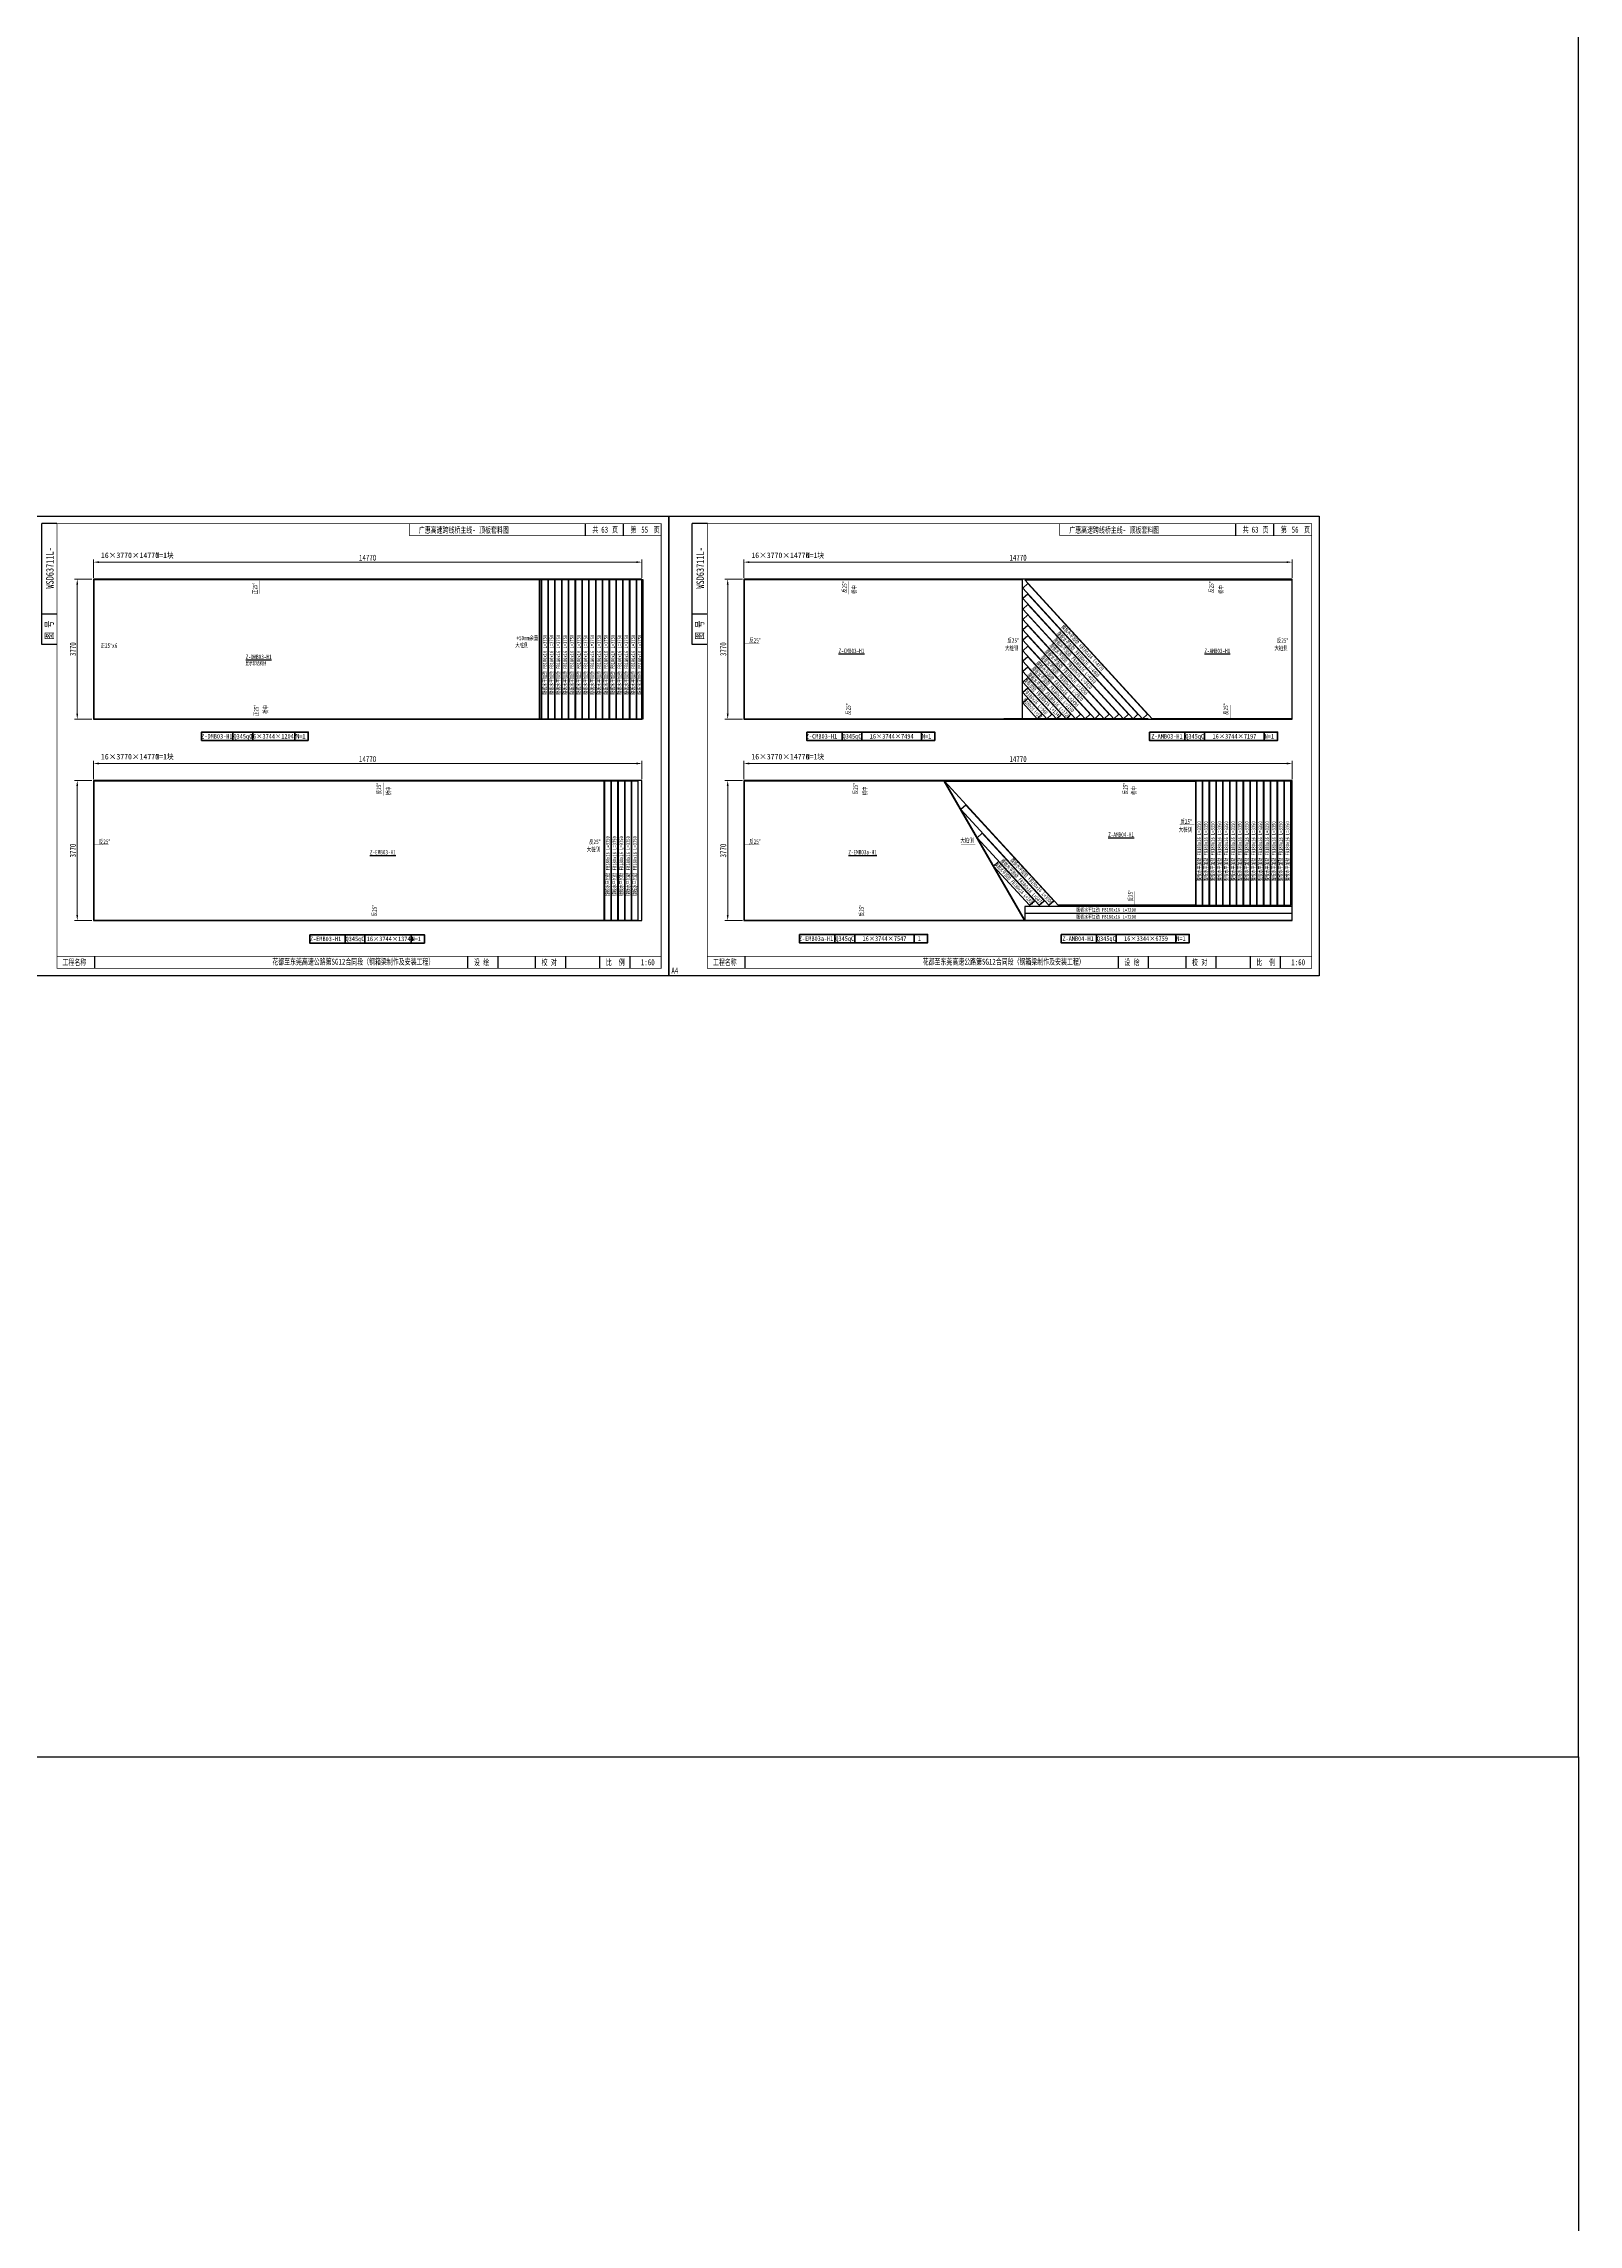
# Model space of a CAD drawing. Extents: x 1629247 to 2251351, y -601856 to -65897.
# Drawn here: x 2210026 to 2251351, y -231153 to -172429 of the extents above; entities that cross this region are included whole.
import ezdxf
from ezdxf.enums import TextEntityAlignment as Align

# ---------------------------------------------------------------- set-up
doc = ezdxf.new("R2010")
doc.units = 0
doc.header["$LTSCALE"] = 2
doc.header["$MEASUREMENT"] = 0
doc.header["$PDMODE"] = 35
doc.header["$PDSIZE"] = 50
doc.linetypes.add('PHANTOM', pattern=[63.5, 31.75, -6.35, 6.35, -6.35, 6.35, -6.35])
doc.layers.get('0').update_dxf_attribs({"linetype": 'CONTINUOUS'})
doc.layers.get('Defpoints').update_dxf_attribs({"linetype": 'CONTINUOUS'})
doc.layers.add('1图框轮廓', color=7, linetype='CONTINUOUS', lineweight=35)
doc.layers.add('标注层', color=3, linetype='CONTINUOUS', lineweight=13)
doc.layers.add('A3', color=7, linetype='CONTINUOUS')
doc.styles.add('仿宋', font='仿宋_GB2312_1.ttf', dxfattribs={"width": 0.7})
doc.dimstyles.new('标准标注样式-60', dxfattribs={"dimscale": 60, "dimtxt": 2.7, "dimasz": 2.5, "dimexe": 1.25, "dimexo": 0.625, "dimtad": 1, "dimdec": 0, "dimdsep": 46, "dimtxsty": '仿宋', "dimcen": 2.5, "dimclrd": 3, "dimclre": 3, "dimclrt": 4, "dimazin": 0, "dimtfac": 1, "dimtdec": 0, "dimtmove": 0, "dimatfit": 3, "dimfxl": 1.25, "dimlwd": 13, "dimlwe": 13, "dimarcsym": 0})

# ---------------------------------------------------------------- blocks, each defined once
blk = doc.blocks.new('tukuangA4-')
at = {"layer": 'A3'}
for p, q in [((537, 7565), (537, 10327)), ((882, 10327), (537, 10327)), ((12951, 10051), (12951, 10327)), ((13814, 10051), (13814, 10327)), ((882, 8256), (537, 8256)), ((882, 7565), (537, 7565)), ((1745, 173), (1745, 449)), ((10266, 173), (10266, 449)), ((10957, 173), (10957, 449)), ((11811, 173), (11811, 449)), ((12502, 173), (12502, 449)), ((13280, 173), (13280, 449)), ((13971, 173), (13971, 449))]:
    blk.add_line(p, q, dxfattribs=at)
blk.add_lwpolyline([(14850, 10500), (14850, 0), (0, 0), (0, 10500)], close=True, dxfattribs=at)
for points, const_width in [([(882, 10327), (14677, 10327), (14677, 173), (882, 173), (882, 10327)], 17.3), ([(8927, 10051), (8927, 10327)], 13.8), ([(8927, 10051), (14677, 10051)], 13.8), ([(882, 449), (14677, 449)], 13.8)]:
    blk.add_lwpolyline(points, dxfattribs=dict(at, const_width=const_width))
at = {"layer": 'A3', "color": 7, "linetype": 'Continuous', "style": '仿宋', "width": 0.7}
for s, p in [('共    页', (13106, 10120)), ('第     页', (13977, 10120)), ('工程名称', (1009, 242)), ('花都至东莞高速公路第SG12合同段（钢箱梁制作及安装工程）', (5798, 255)), ('设 绘', (10401, 242)), ('校 对', (11946, 242)), ('比  例', (13415, 242))]:
    blk.add_text(s, height=138.1, dxfattribs=at).set_placement(p)
blk.add_text('WSD63711L-', height=172.6, rotation=90, dxfattribs=at).set_placement((806, 9316), align=Align.CENTER)
blk.add_text('图 号', height=172.6, rotation=90, dxfattribs=at).set_placement((793, 7681))
blk.add_text('A4', height=138.1, dxfattribs=at).set_placement((139, 50), align=Align.CENTER)
blk = doc.blocks.new('*D1109')
at = {"color": 3, "lineweight": 13, "ltscale": 3}
for p, q in [((2211365, -192235), (2211365, -191739)), ((2226135, -192235), (2226135, -191739))]:
    blk.add_line(p, q, dxfattribs=at)
at = {"color": 3, "linetype": 'ByBlock', "lineweight": 13, "ltscale": 3}
blk.add_line((2225985, -191814), (2211515, -191814), dxfattribs=at)
at = {"color": 3, "ltscale": 3}
for points in [[(2211515, -191789), (2211515, -191839), (2211365, -191814)], [(2225985, -191789), (2225985, -191839), (2226135, -191814)]]:
    blk.add_solid(points, dxfattribs=at)
at = {"layer": 'Defpoints', "color": 0, "ltscale": 3}
for p in [(2211365, -191814), (2211365, -192273), (2226135, -192273)]:
    blk.add_point(p, dxfattribs=at)
at = {"color": 4, "ltscale": 3, "insert": (2218750, -191696), "char_height": 162, "attachment_point": 5, "style": '仿宋'}
blk.add_mtext('14770', dxfattribs=at)
blk = doc.blocks.new('*D1110')
at = {"color": 3, "lineweight": 13, "ltscale": 3}
for p, q in [((2211328, -192273), (2210857, -192273)), ((2211328, -196043), (2210857, -196043))]:
    blk.add_line(p, q, dxfattribs=at)
at = {"color": 3, "linetype": 'ByBlock', "lineweight": 13, "ltscale": 3}
blk.add_line((2210932, -192423), (2210932, -195893), dxfattribs=at)
at = {"color": 3, "ltscale": 3}
for points in [[(2210907, -192423), (2210957, -192423), (2210932, -192273)], [(2210907, -195893), (2210957, -195893), (2210932, -196043)]]:
    blk.add_solid(points, dxfattribs=at)
at = {"layer": 'Defpoints', "color": 0, "ltscale": 3}
for p in [(2211365, -192273), (2210932, -196043), (2211365, -196043)]:
    blk.add_point(p, dxfattribs=at)
at = {"color": 4, "ltscale": 3, "insert": (2210814, -194158), "char_height": 162, "attachment_point": 5, "rotation": 90, "style": '仿宋'}
blk.add_mtext('3770', dxfattribs=at)
blk = doc.blocks.new('*D1111')
at = {"color": 3, "lineweight": 13, "ltscale": 3}
for p, q in [((2211365, -186813), (2211365, -186317)), ((2226135, -186813), (2226135, -186317))]:
    blk.add_line(p, q, dxfattribs=at)
at = {"color": 3, "linetype": 'ByBlock', "lineweight": 13, "ltscale": 3}
blk.add_line((2225985, -186392), (2211515, -186392), dxfattribs=at)
at = {"color": 3, "ltscale": 3}
for points in [[(2211515, -186367), (2211515, -186417), (2211365, -186392)], [(2225985, -186367), (2225985, -186417), (2226135, -186392)]]:
    blk.add_solid(points, dxfattribs=at)
at = {"layer": 'Defpoints', "color": 0, "ltscale": 3}
for p in [(2211365, -186392), (2211365, -186850), (2226135, -186850)]:
    blk.add_point(p, dxfattribs=at)
at = {"color": 4, "ltscale": 3, "insert": (2218750, -186273), "char_height": 162, "attachment_point": 5, "style": '仿宋'}
blk.add_mtext('14770', dxfattribs=at)
blk = doc.blocks.new('*D1112')
at = {"color": 3, "lineweight": 13, "ltscale": 3}
for p, q in [((2211328, -186850), (2210857, -186850)), ((2211328, -190620), (2210857, -190620))]:
    blk.add_line(p, q, dxfattribs=at)
at = {"color": 3, "linetype": 'ByBlock', "lineweight": 13, "ltscale": 3}
blk.add_line((2210932, -187000), (2210932, -190470), dxfattribs=at)
at = {"color": 3, "ltscale": 3}
for points in [[(2210907, -187000), (2210957, -187000), (2210932, -186850)], [(2210907, -190470), (2210957, -190470), (2210932, -190620)]]:
    blk.add_solid(points, dxfattribs=at)
at = {"layer": 'Defpoints', "color": 0, "ltscale": 3}
for p in [(2211365, -186850), (2210932, -190620), (2211365, -190620)]:
    blk.add_point(p, dxfattribs=at)
at = {"color": 4, "ltscale": 3, "insert": (2210814, -188735), "char_height": 162, "attachment_point": 5, "rotation": 90, "style": '仿宋'}
blk.add_mtext('3770', dxfattribs=at)
blk = doc.blocks.new('*D1113')
at = {"color": 3, "lineweight": 13, "ltscale": 3}
for p, q in [((2228878, -192235), (2228878, -191739)), ((2243648, -192235), (2243648, -191739))]:
    blk.add_line(p, q, dxfattribs=at)
at = {"color": 3, "linetype": 'ByBlock', "lineweight": 13, "ltscale": 3}
blk.add_line((2243498, -191814), (2229028, -191814), dxfattribs=at)
at = {"color": 3, "ltscale": 3}
for points in [[(2229028, -191789), (2229028, -191839), (2228878, -191814)], [(2243498, -191789), (2243498, -191839), (2243648, -191814)]]:
    blk.add_solid(points, dxfattribs=at)
at = {"layer": 'Defpoints', "color": 0, "ltscale": 3}
for p in [(2228878, -191814), (2228878, -192273), (2243648, -192273)]:
    blk.add_point(p, dxfattribs=at)
at = {"color": 4, "ltscale": 3, "insert": (2236263, -191696), "char_height": 162, "attachment_point": 5, "style": '仿宋'}
blk.add_mtext('14770', dxfattribs=at)
blk = doc.blocks.new('*D1114')
at = {"color": 3, "lineweight": 13, "ltscale": 3}
for p, q in [((2228841, -192273), (2228370, -192273)), ((2228841, -196043), (2228370, -196043))]:
    blk.add_line(p, q, dxfattribs=at)
at = {"color": 3, "linetype": 'ByBlock', "lineweight": 13, "ltscale": 3}
blk.add_line((2228445, -192423), (2228445, -195893), dxfattribs=at)
at = {"color": 3, "ltscale": 3}
for points in [[(2228420, -192423), (2228470, -192423), (2228445, -192273)], [(2228420, -195893), (2228470, -195893), (2228445, -196043)]]:
    blk.add_solid(points, dxfattribs=at)
at = {"layer": 'Defpoints', "color": 0, "ltscale": 3}
for p in [(2228878, -192273), (2228445, -196043), (2228878, -196043)]:
    blk.add_point(p, dxfattribs=at)
at = {"color": 4, "ltscale": 3, "insert": (2228326, -194158), "char_height": 162, "attachment_point": 5, "rotation": 90, "style": '仿宋'}
blk.add_mtext('3770', dxfattribs=at)
blk = doc.blocks.new('*D1115')
at = {"color": 3, "lineweight": 13, "ltscale": 3}
for p, q in [((2228878, -186813), (2228878, -186317)), ((2243648, -186813), (2243648, -186317))]:
    blk.add_line(p, q, dxfattribs=at)
at = {"color": 3, "linetype": 'ByBlock', "lineweight": 13, "ltscale": 3}
blk.add_line((2243498, -186392), (2229028, -186392), dxfattribs=at)
at = {"color": 3, "ltscale": 3}
for points in [[(2229028, -186367), (2229028, -186417), (2228878, -186392)], [(2243498, -186367), (2243498, -186417), (2243648, -186392)]]:
    blk.add_solid(points, dxfattribs=at)
at = {"layer": 'Defpoints', "color": 0, "ltscale": 3}
for p in [(2228878, -186392), (2228878, -186850), (2243648, -186850)]:
    blk.add_point(p, dxfattribs=at)
at = {"color": 4, "ltscale": 3, "insert": (2236263, -186273), "char_height": 162, "attachment_point": 5, "style": '仿宋'}
blk.add_mtext('14770', dxfattribs=at)
blk = doc.blocks.new('*D1116')
at = {"color": 3, "lineweight": 13, "ltscale": 3}
for p, q in [((2228841, -186850), (2228370, -186850)), ((2228841, -190620), (2228370, -190620))]:
    blk.add_line(p, q, dxfattribs=at)
at = {"color": 3, "linetype": 'ByBlock', "lineweight": 13, "ltscale": 3}
blk.add_line((2228445, -187000), (2228445, -190470), dxfattribs=at)
at = {"color": 3, "ltscale": 3}
for points in [[(2228420, -187000), (2228470, -187000), (2228445, -186850)], [(2228420, -190470), (2228470, -190470), (2228445, -190620)]]:
    blk.add_solid(points, dxfattribs=at)
at = {"layer": 'Defpoints', "color": 0, "ltscale": 3}
for p in [(2228878, -186850), (2228445, -190620), (2228878, -190620)]:
    blk.add_point(p, dxfattribs=at)
at = {"color": 4, "ltscale": 3, "insert": (2228326, -188735), "char_height": 162, "attachment_point": 5, "rotation": 90, "style": '仿宋'}
blk.add_mtext('3770', dxfattribs=at)

msp = doc.modelspace()

# ---------------------------------------------------------------- linework, layer by layer
at = {"color": 3, "ltscale": 3}
msp.add_line((2223372.5, -186866.2), (2223372.5, -190610.2), dxfattribs=at)
at = {"color": 8, "ltscale": 3}
msp.add_line((2239767.2, -190610.2), (2235876.8, -190610.2), dxfattribs=at)
for points in [[(2065547.6, -218566.9), (2251350.7, -218566.9), (2251350.7, -65896.9), (2065547.6, -65896.9)], [(2211365.5, -190620.2), (2226135.5, -190620.2), (2226135.5, -186850.2), (2211365.5, -186850.2)], [(2228878.2, -190620.2), (2243648.2, -190620.2), (2243648.2, -186850.2), (2228878.2, -186850.2)], [(2211365.5, -196042.8), (2226135.5, -196042.8), (2226135.5, -192272.8), (2211365.5, -192272.8)], [(2228878.2, -196042.8), (2243648.2, -196042.8), (2243648.2, -192272.8), (2228878.2, -192272.8)], [(2065547.6, -218566.9), (2251350.7, -218566.9), (2251350.7, -381335.8), (2065547.6, -381335.8)]]:
    msp.add_lwpolyline(points, close=True, dxfattribs=at)
at = {"color": 1}
for points in [[(2223372.5, -186866.2), (2211375.5, -186866.2), (2211375.5, -190610.2), (2223372.5, -190610.2), (2223422.5, -190610.2), (2223422.5, -186866.2)], [(2236382.2, -186866.2), (2228888.2, -186866.2), (2228888.2, -190610.2), (2236382.2, -190610.2)], [(2236444.1, -186866.2), (2243638.2, -186866.2), (2243638.2, -190610.2), (2239874.2, -190610.2)], [(2225119.5, -192288.8), (2211375.5, -192288.8), (2211375.5, -196032.8), (2225119.5, -196032.8)], [(2234279.8, -192278.8), (2228878.2, -192278.8), (2228878.2, -196042.8), (2236452.9, -196042.8)], [(2234274, -192288.8), (2228888.2, -192288.8), (2228888.2, -196032.8), (2236435.6, -196032.8)], [(2234284, -192288.8), (2241042.6, -192288.8), (2241042.6, -195632.8), (2237347.6, -195632.8)]]:
    msp.add_lwpolyline(points, close=True, dxfattribs=at)
at = {"color": 2, "ltscale": 3}
for points in [[(2223429.5, -186866.2), (2223429.5, -190610.2), (2223609.5, -190610.2), (2223609.5, -186866.2)], [(2223612.5, -186866.2), (2223612.5, -190610.2), (2223792.5, -190610.2), (2223792.5, -186866.2)], [(2223795.5, -186866.2), (2223795.5, -190610.2), (2223975.5, -190610.2), (2223975.5, -186866.2)], [(2223978.5, -186866.2), (2223978.5, -190610.2), (2224158.5, -190610.2), (2224158.5, -186866.2)], [(2224161.5, -186866.2), (2224161.5, -190610.2), (2224341.5, -190610.2), (2224341.5, -186866.2)], [(2224344.5, -186866.2), (2224344.5, -190610.2), (2224524.5, -190610.2), (2224524.5, -186866.2)], [(2224527.5, -186866.2), (2224527.5, -190610.2), (2224707.5, -190610.2), (2224707.5, -186866.2)], [(2224710.5, -186866.2), (2224710.5, -190610.2), (2224890.5, -190610.2), (2224890.5, -186866.2)], [(2224893.5, -186866.2), (2224893.5, -190610.2), (2225073.5, -190610.2), (2225073.5, -186866.2)], [(2225076.5, -186866.2), (2225076.5, -190610.2), (2225256.5, -190610.2), (2225256.5, -186866.2)], [(2225259.5, -186866.2), (2225259.5, -190610.2), (2225439.5, -190610.2), (2225439.5, -186866.2)], [(2225442.5, -186866.2), (2225442.5, -190610.2), (2225622.5, -190610.2), (2225622.5, -186866.2)], [(2225625.5, -186866.2), (2225625.5, -190610.2), (2225805.5, -190610.2), (2225805.5, -186866.2)], [(2225808.5, -186866.2), (2225808.5, -190610.2), (2225988.5, -190610.2), (2225988.5, -186866.2)], [(2225991.5, -186866.2), (2225991.5, -190610.2), (2226171.5, -190610.2), (2226171.5, -186866.2)], [(2239749.2, -190488.6), (2236525, -186969.3), (2236392.2, -187090.9), (2239616.5, -190610.2)], [(2239491.5, -190488.6), (2236525, -187250.5), (2236392.2, -187372.1), (2239358.8, -190610.2)], [(2238976.2, -190488.6), (2236525, -187813.1), (2236392.2, -187934.7), (2238843.4, -190610.2)], [(2239234, -190488.6), (2236526, -187532.8), (2236393.2, -187654.4), (2239101.2, -190610.2)], [(2238718.5, -190488.6), (2236525, -188094.3), (2236392.2, -188215.9), (2238585.8, -190610.2)], [(2238460.8, -190488.6), (2236525, -188375.6), (2236392.2, -188497.2), (2238328.1, -190610.2)], [(2238203.1, -190488.6), (2236525, -188656.9), (2236392.2, -188778.5), (2238070.4, -190610.2)], [(2237945.4, -190488.6), (2236525, -188938.1), (2236392.2, -189059.7), (2237812.7, -190610.2)], [(2237687.7, -190488.6), (2236525, -189219.4), (2236392.2, -189341), (2237555, -190610.2)], [(2237430.1, -190488.6), (2236525, -189500.7), (2236392.2, -189622.3), (2237297.3, -190610.2)], [(2237172.4, -190488.6), (2236525, -189781.9), (2236392.2, -189903.5), (2237039.7, -190610.2)], [(2236914.7, -190488.6), (2236525, -190063.2), (2236392.2, -190184.8), (2236782, -190610.2)], [(2225126.5, -192288.8), (2225126.5, -196032.8), (2225306.5, -196032.8), (2225306.5, -192288.8)], [(2225309.5, -192288.8), (2225309.5, -196032.8), (2225489.5, -196032.8), (2225489.5, -192288.8)], [(2225492.5, -192288.8), (2225492.5, -196032.8), (2225672.5, -196032.8), (2225672.5, -192288.8)], [(2225675.5, -192288.8), (2225675.5, -196032.8), (2225855.5, -196032.8), (2225855.5, -192288.8)], [(2225858.5, -192288.8), (2225858.5, -196032.8), (2226038.5, -196032.8), (2226038.5, -192288.8)], [(2241049.6, -192288.8), (2241049.6, -195632.8), (2241229.6, -195632.8), (2241229.6, -192288.8)], [(2241232.6, -192288.8), (2241232.6, -195632.8), (2241412.6, -195632.8), (2241412.6, -192288.8)], [(2241415.6, -192288.8), (2241415.6, -195632.8), (2241595.6, -195632.8), (2241595.6, -192288.8)], [(2241598.6, -192288.8), (2241598.6, -195632.8), (2241778.6, -195632.8), (2241778.6, -192288.8)], [(2241781.6, -192288.8), (2241781.6, -195632.8), (2241961.6, -195632.8), (2241961.6, -192288.8)], [(2241964.6, -192288.8), (2241964.6, -195632.8), (2242144.6, -195632.8), (2242144.6, -192288.8)], [(2242147.6, -192288.8), (2242147.6, -195632.8), (2242327.6, -195632.8), (2242327.6, -192288.8)], [(2242330.6, -192288.8), (2242330.6, -195632.8), (2242510.6, -195632.8), (2242510.6, -192288.8)], [(2242513.6, -192288.8), (2242513.6, -195632.8), (2242693.6, -195632.8), (2242693.6, -192288.8)], [(2242696.6, -192288.8), (2242696.6, -195632.8), (2242876.6, -195632.8), (2242876.6, -192288.8)], [(2242879.6, -192288.8), (2242879.6, -195632.8), (2243059.6, -195632.8), (2243059.6, -192288.8)], [(2243062.6, -192288.8), (2243062.6, -195632.8), (2243242.6, -195632.8), (2243242.6, -192288.8)], [(2243245.6, -192288.8), (2243245.6, -195632.8), (2243425.6, -195632.8), (2243425.6, -192288.8)], [(2243428.6, -192288.8), (2243428.6, -195632.8), (2243608.6, -195632.8), (2243608.6, -192288.8)], [(2237222.7, -195511.2), (2234860, -192932.4), (2234727.3, -193053.9), (2237090, -195632.8)], [(2236965, -195511.2), (2235299.1, -193692.9), (2235166.4, -193814.5), (2236832.3, -195632.8)], [(2236707.4, -195511.2), (2235738, -194453.1), (2235605.3, -194574.7), (2236574.7, -195632.8)], [(2243648.2, -195662.8), (2236445.6, -195662.8), (2236445.6, -195842.8), (2243648.2, -195842.8)], [(2243648.2, -195852.8), (2236445.6, -195852.8), (2236445.6, -196032.8), (2243648.2, -196032.8)]]:
    msp.add_lwpolyline(points, close=True, dxfattribs=at)
at = {"layer": '1图框轮廓', "color": 30, "ltscale": 3}
for p, q in [((2215123.6, -190968), (2215123.6, -191193)), ((2215658.1, -191193), (2215658.1, -190968)), ((2216792.6, -190968), (2216792.6, -191193)), ((2231524, -191193), (2231524, -190968)), ((2232058.5, -191193), (2232058.5, -190968)), ((2233662.5, -191193), (2233662.5, -190968)), ((2240753.1, -191193), (2240753.1, -190968)), ((2241287.6, -191193), (2241287.6, -190968)), ((2242891.6, -191193), (2242891.6, -190968)), ((2218142.3, -196648.4), (2218142.3, -196423.4)), ((2218676.8, -196648.4), (2218676.8, -196423.4)), ((2219920.1, -196648.4), (2219920.1, -196423.4)), ((2231329.9, -196641.7), (2231329.9, -196416.7)), ((2231864.4, -196641.7), (2231864.4, -196416.7)), ((2233468.4, -196641.7), (2233468.4, -196416.7)), ((2238372.5, -196641.7), (2238372.5, -196416.7)), ((2238907, -196641.7), (2238907, -196416.7)), ((2240511, -196641.7), (2240511, -196416.7))]:
    msp.add_line(p, q, dxfattribs=at)
for points in [[(2217152.6, -191193), (2214277.9, -191193), (2214277.9, -190968), (2217152.6, -190968)], [(2230572.5, -190968), (2234022.5, -190968), (2234022.5, -191193), (2230572.5, -191193)], [(2239801.6, -190968), (2243251.6, -190968), (2243251.6, -191193), (2239801.6, -191193)], [(2217190.8, -196423.4), (2220280.1, -196423.4), (2220280.1, -196648.4), (2217190.8, -196648.4)], [(2230378.4, -196416.7), (2233828.4, -196416.7), (2233828.4, -196641.7), (2230378.4, -196641.7)], [(2237421, -196416.7), (2240871, -196416.7), (2240871, -196641.7), (2237421, -196641.7)]]:
    msp.add_lwpolyline(points, close=True, dxfattribs=at)
at = {"layer": '标注层', "color": 42}
for points in [[(2215836.5, -186879.1, 0, 25, 0), (2215836.5, -186953.9, 5, 5, 0), (2215836.5, -187238.5, 5, 5, 0)], [(2231709.1, -186895.4, 0, 25, 0), (2231709.1, -186970.2, 5, 5, 0), (2231709.1, -187254.8, 5, 5, 0)], [(2241585.9, -186895.4, 0, 25, 0), (2241585.9, -186970.2, 5, 5, 0), (2241585.9, -187254.8, 5, 5, 0)], [(2211398.5, -188738.2, 0, 25, 0), (2211473.3, -188738.2, 5, 5, 0), (2212058.4, -188738.2, 5, 5, 0)], [(2223356.3, -188533, 0, 25, 0), (2223281.5, -188533, 5, 5, 0), (2222729.6, -188533, 5, 5, 0)], [(2228898.7, -188582.6, 0, 25, 0), (2228973.5, -188582.6, 5, 5, 0), (2229294.3, -188582.6, 5, 5, 0)], [(2236352.3, -188587.2, 0, 25, 0), (2236277.5, -188587.2, 5, 5, 0), (2235956.7, -188587.2, 5, 5, 0)], [(2243608.3, -188587.2, 0, 25, 0), (2243533.5, -188587.2, 5, 5, 0), (2243212.7, -188587.2, 5, 5, 0)], [(2215868.5, -190581, 0, 25, 0), (2215868.5, -190506.2, 5, 5, 0), (2215868.5, -190221.6, 5, 5, 0)], [(2231811.1, -190597.4, 0, 25, 0), (2231811.1, -190522.5, 5, 5, 0), (2231811.1, -190237.9, 5, 5, 0)], [(2241976.2, -190597.4, 0, 25, 0), (2241976.2, -190522.5, 5, 5, 0), (2241976.2, -190237.9, 5, 5, 0)], [(2219170.8, -192318, 0, 25, 0), (2219170.8, -192392.9, 5, 5, 0), (2219170.8, -192677.5, 5, 5, 0)], [(2232000.1, -192318, 0, 25, 0), (2232000.1, -192392.9, 5, 5, 0), (2232000.1, -192677.5, 5, 5, 0)], [(2239268.1, -192318, 0, 25, 0), (2239268.1, -192392.9, 5, 5, 0), (2239268.1, -192677.5, 5, 5, 0)], [(2241012.7, -193465, 0, 25, 0), (2240937.9, -193465, 5, 5, 0), (2240617.1, -193465, 5, 5, 0)], [(2211385.9, -194005.2, 0, 25, 0), (2211460.7, -194005.2, 5, 5, 0), (2211781.5, -194005.2, 5, 5, 0)], [(2225089.6, -194009.8, 0, 25, 0), (2225014.8, -194009.8, 5, 5, 0), (2224694, -194009.8, 5, 5, 0)], [(2228898.7, -194005.2, 0, 25, 0), (2228973.5, -194005.2, 5, 5, 0), (2229294.3, -194005.2, 5, 5, 0)], [(2235123.8, -194002.9, 0, 25, 0), (2235049, -194002.9, 5, 5, 0), (2234728.2, -194002.9, 5, 5, 0)], [(2239409, -195620, 0, 25, 0), (2239409, -195545.2, 5, 5, 0), (2239409, -195260.5, 5, 5, 0)], [(2219065.2, -196020, 0, 25, 0), (2219065.2, -195945.2, 5, 5, 0), (2219065.2, -195660.5, 5, 5, 0)], [(2232167.9, -196020, 0, 25, 0), (2232167.9, -195945.2, 5, 5, 0), (2232167.9, -195660.5, 5, 5, 0)]]:
    msp.add_lwpolyline(points, format="xyseb", dxfattribs=at)

# ---------------------------------------------------------------- block references
at = {"color": 8, "xscale": 1.179310345090926, "yscale": 1.179310344828991, "zscale": 1.179310344827586}
for p in [(2209345.3, -197533.6), (2226858.1, -197533.6)]:
    msp.add_blockref('tukuangA4-', p, dxfattribs=at)

# ---------------------------------------------------------------- texts
at = {"color": 7, "style": '仿宋', "width": 0.85}
for s, p in [('16×3770×14770', (2211571, -186282.4)), ('N=1块', (2213035.3, -186282.4)), ('16×3770×14770', (2229083.7, -186282.4)), ('N=1块', (2230548, -186282.4)), ('16×3770×14770', (2211571, -191705)), ('N=1块', (2213035.3, -191705)), ('16×3770×14770', (2229083.7, -191705)), ('N=1块', (2230548, -191705))]:
    msp.add_text(s, height=150, dxfattribs=at).set_placement(p)
at = {"color": 7, "style": '仿宋'}
for s, rotation, width, p in [('腹板水平加劲 FB180x16 L=3750', 90, 0.75, (2223518.4, -189153.8)), ('腹板水平加劲 FB180x16 L=3750', 90, 0.75, (2223701.4, -189153.8)), ('腹板水平加劲 FB180x16 L=3750', 90, 0.75, (2223884.4, -189153.8)), ('腹板水平加劲 FB180x16 L=3750', 90, 0.75, (2224067.4, -189153.8)), ('腹板水平加劲 FB180x16 L=3750', 90, 0.75, (2224250.4, -189153.8)), ('腹板水平加劲 FB180x16 L=3750', 90, 0.75, (2224433.4, -189153.8)), ('腹板水平加劲 FB180x16 L=3750', 90, 0.75, (2224616.4, -189153.8)), ('腹板水平加劲 FB180x16 L=3750', 90, 0.75, (2224799.4, -189153.8)), ('腹板水平加劲 FB180x16 L=3750', 90, 0.75, (2224982.4, -189153.8)), ('腹板水平加劲 FB180x16 L=3750', 90, 0.75, (2225165.4, -189153.8)), ('腹板水平加劲 FB180x16 L=3750', 90, 0.75, (2225348.4, -189153.8)), ('腹板水平加劲 FB180x16 L=3750', 90, 0.75, (2225531.4, -189153.8)), ('腹板水平加劲 FB180x16 L=3750', 90, 0.75, (2225714.4, -189153.8)), ('腹板水平加劲 FB180x16 L=3750', 90, 0.75, (2225897.4, -189153.8)), ('腹板水平加劲 FB180x16 L=3750', 90, 0.75, (2226080.4, -189153.8)), ('腹板水平加劲 FB180x16 L=4010', 312.49451, 0.75, (2237797.3, -189045.2)), ('腹板水平加劲 FB180x16 L=4400', 312.49451, 0.75, (2237888.2, -188873.9)), ('腹板水平加劲 FB180x16 L=4770', 312.49451, 0.75, (2238003.4, -188701.1)), ('腹板水平加劲 FB180x16 L=2870', 312.49451, 0.75, (2237452.6, -189516.7)), ('腹板水平加劲 FB180x16 L=3250', 312.49451, 0.75, (2237565.4, -189357.7)), ('腹板水平加劲 FB180x16 L=3630', 312.49451, 0.75, (2237690.1, -189199.1)), ('腹板加劲 FB180x16 L=1340', 312.49451, 0.75, (2236921.1, -190055)), ('腹板水平加劲 FB180x16 L=1720', 312.49451, 0.75, (2237097.7, -189986.5)), ('腹板水平加劲 FB180x16 L=2100', 312.49451, 0.75, (2237210.8, -189820.6)), ('腹板水平加劲 FB180x16 L=2490', 312.49451, 0.75, (2237327.8, -189673.7)), ('FB180x16 L=577', 312.49451, 0.6, (2236650.9, -190332.2)), ('FB180x16 L=960', 312.49451, 0.75, (2236744.2, -190155.6)), ('腹板水平加劲 FB180x16 L=3350', 90, 0.75, (2241138.5, -194176.4)), ('腹板水平加劲 FB180x16 L=3350', 90, 0.75, (2241321.5, -194176.4)), ('腹板水平加劲 FB180x16 L=3350', 90, 0.75, (2241504.5, -194176.4)), ('腹板水平加劲 FB180x16 L=3350', 90, 0.75, (2241687.5, -194176.4)), ('腹板水平加劲 FB180x16 L=3350', 90, 0.75, (2241870.5, -194176.4)), ('腹板水平加劲 FB180x16 L=3350', 90, 0.75, (2242053.5, -194176.4)), ('腹板水平加劲 FB180x16 L=3350', 90, 0.75, (2242236.5, -194176.4)), ('腹板水平加劲 FB180x16 L=3350', 90, 0.75, (2242419.5, -194176.4)), ('腹板水平加劲 FB180x16 L=3350', 90, 0.75, (2242602.5, -194176.4)), ('腹板水平加劲 FB180x16 L=3350', 90, 0.75, (2242785.5, -194176.4)), ('腹板水平加劲 FB180x16 L=3350', 90, 0.75, (2242968.5, -194176.4)), ('腹板水平加劲 FB180x16 L=3350', 90, 0.75, (2243151.5, -194176.4)), ('腹板水平加劲 FB180x16 L=3350', 90, 0.75, (2243334.5, -194176.4)), ('腹板水平加劲 FB180x16 L=3350', 90, 0.75, (2243517.5, -194176.4)), ('腹板水平加劲 FB180x16 L=3750', 90, 0.75, (2225215.4, -194576.4)), ('腹板水平加劲 FB180x16 L=3750', 90, 0.75, (2225398.4, -194576.4)), ('腹板水平加劲 FB180x16 L=3750', 90, 0.75, (2225581.4, -194576.4)), ('腹板水平加劲 FB180x16 L=3750', 90, 0.75, (2225764.4, -194576.4)), ('腹板水平加劲 FB180x16 L=3750', 90, 0.75, (2225947.4, -194576.4)), ('腹板水平加劲 FB180x16 L=1435', 312.49451, 0.7, (2236164.3, -195048.7)), ('腹板水平加劲 FB180x16 L=2470', 312.49451, 0.75, (2236371.2, -195000.5)), ('腹板水平加劲 FB180x16 L=3500', 312.49451, 0.75, (2236629.9, -194981.6))]:
    msp.add_text(s, height=100, rotation=rotation, dxfattribs=dict(at, width=width)).set_placement(p, align=Align.MIDDLE_CENTER)
at = {"color": 152, "linetype": 'PHANTOM', "ltscale": 10, "style": '仿宋', "width": 0.7}
msp.add_text('显示非结构侧', height=97.2, dxfattribs=at).set_placement((2215460.9, -189165.3))
at = {"color": 6, "linetype": 'PHANTOM', "ltscale": 10, "style": '仿宋', "width": 0.7}
for s, p in [('%%UZ-DMB03-H1', (2215469.6, -189002.1)), ('%%UZ-CMB03-H1', (2231430.7, -188841)), ('%%UZ-AMB03-H1', (2241282.9, -188841)), ('%%UZ-AMB04-H1', (2238691.7, -193789.7)), ('%%UZ-EMB03-H1', (2218812.1, -194263.6)), ('%%UZ-EMB03a-H1', (2231695.3, -194263.6))]:
    msp.add_text(s, height=121.5, dxfattribs=at).set_placement(p)
at = {"color": 7, "style": '仿宋'}
for s, height, width, p in [('Z-DMB03-H1', 121.5, 0.85, (2214692.3, -191080.5)), ('Q345qC', 121.5, 0.85, (2215390.9, -191080.5)), ('16×3744×12047', 121.5, 0.85, (2216214.6, -191080.5)), ('N=1 ', 121.5, 0.85, (2216993.7, -191080.5)), ('Z-CMB03-H1', 121.5, 0.85, (2230971.5, -191080.5)), ('Q345qC', 121.5, 0.85, (2231791.3, -191080.5)), ('16×3744×7494', 121.5, 0.85, (2232860.5, -191080.5)), ('N=1 ', 121.5, 0.85, (2233842.5, -191080.5)), ('Z-AMB03-H1', 121.5, 0.85, (2240274.3, -191080.5)), ('Q345qC', 121.5, 0.85, (2241020.4, -191080.5)), ('16×3744×7197', 121.5, 0.85, (2242089.6, -191080.5)), ('N=1 ', 121.5, 0.85, (2243071.6, -191080.5)), ('腹板水平加劲 FB180x16 L=7200', 100, 0.75, (2238637.3, -195751.8)), ('腹板水平加劲 FB180x16 L=7200', 100, 0.75, (2238637.3, -195941.8)), ('Z-EMB03-H1', 121.5, 0.85, (2217618.1, -196535.9)), ('Q345qC', 121.5, 0.85, (2218409.5, -196535.9)), ('16×3744×13744', 121.5, 0.85, (2219358.9, -196535.9)), ('N=1 ', 121.5, 0.85, (2220100.1, -196535.9)), ('Z-EMB03a-H1', 121.5, 0.85, (2230826, -196529.2)), ('Q345qC', 121.5, 0.85, (2231597.1, -196529.2)), ('16×3744×7547', 121.5, 0.85, (2232666.4, -196529.2)), ('1 ', 121.5, 0.85, (2233648.4, -196529.2)), ('Z-AMB04-H1', 121.5, 0.85, (2237879.4, -196529.2)), ('Q345qC', 121.5, 0.85, (2238639.7, -196529.2)), ('16×3344×6759', 121.5, 0.85, (2239709, -196529.2)), ('N=1 ', 121.5, 0.85, (2240691, -196529.2))]:
    msp.add_text(s, height=height, dxfattribs=dict(at, width=width)).set_placement(p, align=Align.MIDDLE_CENTER)
at = {"layer": 'A3', "color": 6, "linetype": 'Continuous', "style": '仿宋', "width": 0.7}
for p in [(2220129.9, -185608.5), (2237642.7, -185608.5)]:
    msp.add_text('广惠高速跨线桥主线- 顶板套料图', height=162.857, dxfattribs=at).set_placement(p)
at = {"layer": 'A3', "color": 1, "linetype": 'Continuous', "style": '仿宋', "width": 0.7}
for s, p in [('63', (2225040.5, -185599.4)), ('55', (2226117.7, -185599.4)), ('63', (2242553.2, -185599.4)), ('56', (2243630.4, -185599.4))]:
    msp.add_text(s, height=162.86, dxfattribs=at).set_placement(p)
at = {"layer": 'A3', "color": 7, "linetype": 'Continuous', "style": '仿宋', "width": 0.7}
for p in [(2226107.2, -197248.8), (2243620, -197248.8)]:
    msp.add_text('1:60', height=162.86, dxfattribs=at).set_placement(p)
at = {"layer": '标注层', "color": 42, "style": '仿宋', "width": 0.7}
for s, p in [('正25%%D', (2215779.3, -187252.9)), ('反25%%D', (2231651.9, -187219.8)), ('桥中', (2231912.6, -187248.1)), ('反25%%D', (2241528.7, -187219.8)), ('桥中', (2241789.4, -187248.1)), ('桥中', (2216061.8, -190476.6)), ('反25%%D', (2231754, -190504.9)), ('反25%%D', (2241919, -190504.9)), ('正25%%D', (2215811.3, -190538)), ('反25%%D', (2219113.6, -192642.4)), ('桥中', (2219374.3, -192670.7)), ('反25%%D', (2231942.9, -192642.4)), ('桥中', (2232203.6, -192670.7)), ('反25%%D', (2239210.9, -192642.4)), ('桥中', (2239440.7, -192660.2)), ('反25%%D', (2239351.8, -195527.5)), ('反25%%D', (2218991.2, -195928.7)), ('反25%%D', (2232110.8, -195927.5))]:
    msp.add_text(s, height=121.5, rotation=90, dxfattribs=at).set_placement(p)
for s, p in [('+50mm余量', (2222758.4, -188495.2)), ('反25%%D', (2229025.3, -188557.3)), ('反25%%D', (2235976.4, -188561.9)), ('反25%%D', (2243232.4, -188561.9)), ('正25%%Dx6', (2211561.2, -188700.4)), ('大桩侧', (2222724.6, -188686.6)), ('大桩侧', (2235913.3, -188765.2)), ('大桩侧', (2243169.3, -188765.2)), ('大桩侧', (2240590.6, -193656)), ('反25%%D', (2240636.7, -193439.8)), ('反25%%D', (2211512.6, -193979.9)), ('大桩侧', (2224650.6, -194187.8)), ('反25%%D', (2224713.6, -193984.6)), ('反25%%D', (2229025.3, -193979.9)), ('大桩侧', (2234711.2, -193945.7))]:
    msp.add_text(s, height=121.5, dxfattribs=at).set_placement(p)

# ---------------------------------------------------------------- dimensions: what is measured, and where the dimension line sits
at = {"color": 8, "ltscale": 3}
for base, p1, p2, picture, middle in [((2211365.5, -186391.5), (2226135.5, -186850.2), (2211365.5, -186850.2), '*D1111', (2218750.5, -186273)), ((2228878.2, -186391.5), (2243648.2, -186850.2), (2228878.2, -186850.2), '*D1115', (2236263.2, -186273)), ((2211365.5, -191814.1), (2226135.5, -192272.8), (2211365.5, -192272.8), '*D1109', (2218750.5, -191695.6)), ((2228878.2, -191814.1), (2243648.2, -192272.8), (2228878.2, -192272.8), '*D1113', (2236263.2, -191695.6))]:
    dim = msp.add_linear_dim(base=base, p1=p1, p2=p2, dimstyle='标准标注样式-60', dxfattribs=at)
    dim.commit()
    dim.dimension.update_dxf_attribs({"geometry": picture, "text_midpoint": middle})
for base, p1, p2, picture, middle in [((2210932.1, -190620.2), (2211365.5, -186850.2), (2211365.5, -190620.2), '*D1112', (2210813.6, -188735.2)), ((2228444.8, -190620.2), (2228878.2, -186850.2), (2228878.2, -190620.2), '*D1116', (2228326.3, -188735.2)), ((2210932.1, -196042.8), (2211365.5, -192272.8), (2211365.5, -196042.8), '*D1110', (2210813.6, -194157.8)), ((2228444.8, -196042.8), (2228878.2, -192272.8), (2228878.2, -196042.8), '*D1114', (2228326.3, -194157.8))]:
    dim = msp.add_linear_dim(base=base, p1=p1, p2=p2, angle=90, dimstyle='标准标注样式-60', dxfattribs=at)
    dim.commit()
    dim.dimension.update_dxf_attribs({"geometry": picture, "text_midpoint": middle})

doc.saveas('drawing.dxf')
